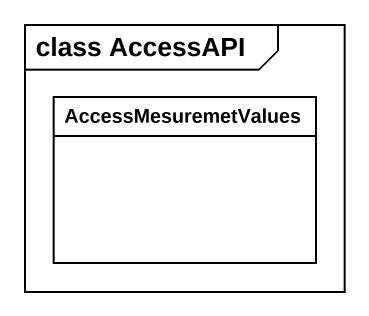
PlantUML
@startuml
mainframe class AccessAPI
hide circle
hide empty members
class AccessMesuremetValues
@enduml
